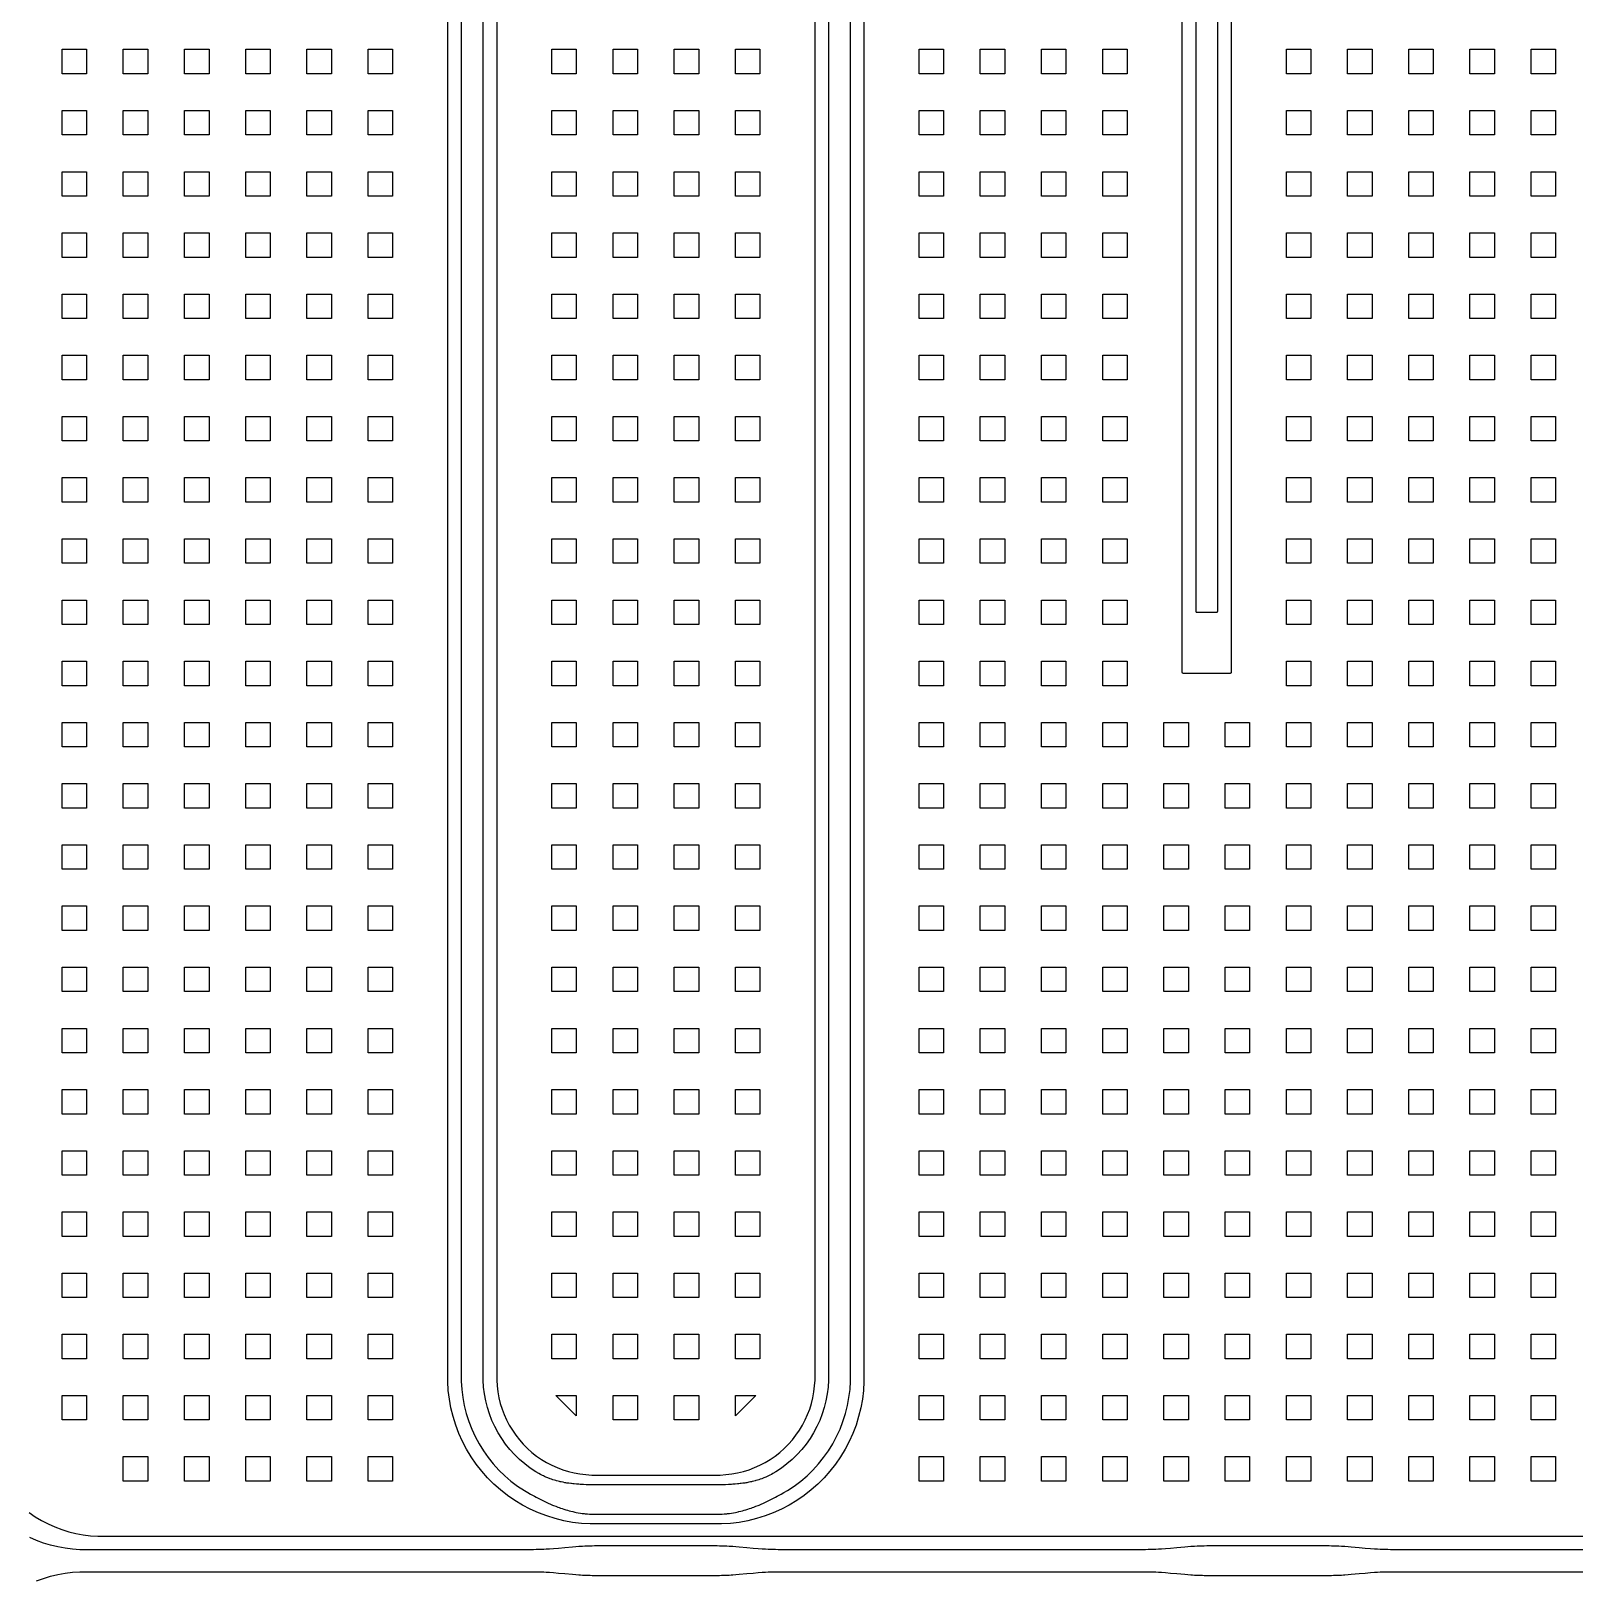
# Model space of a CAD drawing. Extents: x -2500 to 2500, y -2500 to 2500.
# Drawn here: x -1260 to 0, y -15 to 1250 of the extents above; entities that cross this region are included whole.
import ezdxf

# ---------------------------------------------------------------- set-up
doc = ezdxf.new("R2010")
doc.units = 0
doc.layers.add('Flux traps', color=4, linetype='CONTINUOUS')
doc.layers.add('Nb_GroundP', color=3, linetype='CONTINUOUS')

msp = doc.modelspace()

# ---------------------------------------------------------------- linework, layer by layer
at = {"layer": 'Flux traps'}
for points in [[(-1235, 1215), (-1235, 1235), (-1215, 1235), (-1215, 1215)], [(-1185, 1215), (-1185, 1235), (-1165, 1235), (-1165, 1215)], [(-1135, 1215), (-1135, 1235), (-1115, 1235), (-1115, 1215)], [(-1085, 1215), (-1085, 1235), (-1065, 1235), (-1065, 1215)], [(-1035, 1215), (-1035, 1235), (-1015, 1235), (-1015, 1215)], [(-985, 1215), (-985, 1235), (-965, 1235), (-965, 1215)], [(-835, 1215), (-835, 1235), (-815, 1235), (-815, 1215)], [(-785, 1215), (-785, 1235), (-765, 1235), (-765, 1215)], [(-735, 1215), (-735, 1235), (-715, 1235), (-715, 1215)], [(-685, 1215), (-685, 1235), (-665, 1235), (-665, 1215)], [(-535, 1215), (-535, 1235), (-515, 1235), (-515, 1215)], [(-485, 1215), (-485, 1235), (-465, 1235), (-465, 1215)], [(-435, 1215), (-435, 1235), (-415, 1235), (-415, 1215)], [(-385, 1215), (-385, 1235), (-365, 1235), (-365, 1215)], [(-235, 1215), (-235, 1235), (-215, 1235), (-215, 1215)], [(-185, 1215), (-185, 1235), (-165, 1235), (-165, 1215)], [(-135, 1215), (-135, 1235), (-115, 1235), (-115, 1215)], [(-85, 1215), (-85, 1235), (-65, 1235), (-65, 1215)], [(-35, 1215), (-35, 1235), (-15, 1235), (-15, 1215)], [(-1235, 1165), (-1235, 1185), (-1215, 1185), (-1215, 1165)], [(-1185, 1165), (-1185, 1185), (-1165, 1185), (-1165, 1165)], [(-1135, 1165), (-1135, 1185), (-1115, 1185), (-1115, 1165)], [(-1085, 1165), (-1085, 1185), (-1065, 1185), (-1065, 1165)], [(-1035, 1165), (-1035, 1185), (-1015, 1185), (-1015, 1165)], [(-985, 1165), (-985, 1185), (-965, 1185), (-965, 1165)], [(-835, 1165), (-835, 1185), (-815, 1185), (-815, 1165)], [(-785, 1165), (-785, 1185), (-765, 1185), (-765, 1165)], [(-735, 1165), (-735, 1185), (-715, 1185), (-715, 1165)], [(-685, 1165), (-685, 1185), (-665, 1185), (-665, 1165)], [(-535, 1165), (-535, 1185), (-515, 1185), (-515, 1165)], [(-485, 1165), (-485, 1185), (-465, 1185), (-465, 1165)], [(-435, 1165), (-435, 1185), (-415, 1185), (-415, 1165)], [(-385, 1165), (-385, 1185), (-365, 1185), (-365, 1165)], [(-235, 1165), (-235, 1185), (-215, 1185), (-215, 1165)], [(-185, 1165), (-185, 1185), (-165, 1185), (-165, 1165)], [(-135, 1165), (-135, 1185), (-115, 1185), (-115, 1165)], [(-85, 1165), (-85, 1185), (-65, 1185), (-65, 1165)], [(-35, 1165), (-35, 1185), (-15, 1185), (-15, 1165)], [(-1235, 1115), (-1235, 1135), (-1215, 1135), (-1215, 1115)], [(-1185, 1115), (-1185, 1135), (-1165, 1135), (-1165, 1115)], [(-1135, 1115), (-1135, 1135), (-1115, 1135), (-1115, 1115)], [(-1085, 1115), (-1085, 1135), (-1065, 1135), (-1065, 1115)], [(-1035, 1115), (-1035, 1135), (-1015, 1135), (-1015, 1115)], [(-985, 1115), (-985, 1135), (-965, 1135), (-965, 1115)], [(-835, 1115), (-835, 1135), (-815, 1135), (-815, 1115)], [(-785, 1115), (-785, 1135), (-765, 1135), (-765, 1115)], [(-735, 1115), (-735, 1135), (-715, 1135), (-715, 1115)], [(-685, 1115), (-685, 1135), (-665, 1135), (-665, 1115)], [(-535, 1115), (-535, 1135), (-515, 1135), (-515, 1115)], [(-485, 1115), (-485, 1135), (-465, 1135), (-465, 1115)], [(-435, 1115), (-435, 1135), (-415, 1135), (-415, 1115)], [(-385, 1115), (-385, 1135), (-365, 1135), (-365, 1115)], [(-235, 1115), (-235, 1135), (-215, 1135), (-215, 1115)], [(-185, 1115), (-185, 1135), (-165, 1135), (-165, 1115)], [(-135, 1115), (-135, 1135), (-115, 1135), (-115, 1115)], [(-85, 1115), (-85, 1135), (-65, 1135), (-65, 1115)], [(-35, 1115), (-35, 1135), (-15, 1135), (-15, 1115)], [(-1235, 1065), (-1235, 1085), (-1215, 1085), (-1215, 1065)], [(-1185, 1065), (-1185, 1085), (-1165, 1085), (-1165, 1065)], [(-1135, 1065), (-1135, 1085), (-1115, 1085), (-1115, 1065)], [(-1085, 1065), (-1085, 1085), (-1065, 1085), (-1065, 1065)], [(-1035, 1065), (-1035, 1085), (-1015, 1085), (-1015, 1065)], [(-985, 1065), (-985, 1085), (-965, 1085), (-965, 1065)], [(-835, 1065), (-835, 1085), (-815, 1085), (-815, 1065)], [(-785, 1065), (-785, 1085), (-765, 1085), (-765, 1065)], [(-735, 1065), (-735, 1085), (-715, 1085), (-715, 1065)], [(-685, 1065), (-685, 1085), (-665, 1085), (-665, 1065)], [(-535, 1065), (-535, 1085), (-515, 1085), (-515, 1065)], [(-485, 1065), (-485, 1085), (-465, 1085), (-465, 1065)], [(-435, 1065), (-435, 1085), (-415, 1085), (-415, 1065)], [(-385, 1065), (-385, 1085), (-365, 1085), (-365, 1065)], [(-235, 1065), (-235, 1085), (-215, 1085), (-215, 1065)], [(-185, 1065), (-185, 1085), (-165, 1085), (-165, 1065)], [(-135, 1065), (-135, 1085), (-115, 1085), (-115, 1065)], [(-85, 1065), (-85, 1085), (-65, 1085), (-65, 1065)], [(-35, 1065), (-35, 1085), (-15, 1085), (-15, 1065)], [(-1235, 1015), (-1235, 1035), (-1215, 1035), (-1215, 1015)], [(-1185, 1015), (-1185, 1035), (-1165, 1035), (-1165, 1015)], [(-1135, 1015), (-1135, 1035), (-1115, 1035), (-1115, 1015)], [(-1085, 1015), (-1085, 1035), (-1065, 1035), (-1065, 1015)], [(-1035, 1015), (-1035, 1035), (-1015, 1035), (-1015, 1015)], [(-985, 1015), (-985, 1035), (-965, 1035), (-965, 1015)], [(-835, 1015), (-835, 1035), (-815, 1035), (-815, 1015)], [(-785, 1015), (-785, 1035), (-765, 1035), (-765, 1015)], [(-735, 1015), (-735, 1035), (-715, 1035), (-715, 1015)], [(-685, 1015), (-685, 1035), (-665, 1035), (-665, 1015)], [(-535, 1015), (-535, 1035), (-515, 1035), (-515, 1015)], [(-485, 1015), (-485, 1035), (-465, 1035), (-465, 1015)], [(-435, 1015), (-435, 1035), (-415, 1035), (-415, 1015)], [(-385, 1015), (-385, 1035), (-365, 1035), (-365, 1015)], [(-235, 1015), (-235, 1035), (-215, 1035), (-215, 1015)], [(-185, 1015), (-185, 1035), (-165, 1035), (-165, 1015)], [(-135, 1015), (-135, 1035), (-115, 1035), (-115, 1015)], [(-85, 1015), (-85, 1035), (-65, 1035), (-65, 1015)], [(-35, 1015), (-35, 1035), (-15, 1035), (-15, 1015)], [(-1235, 965), (-1235, 985), (-1215, 985), (-1215, 965)], [(-1185, 965), (-1185, 985), (-1165, 985), (-1165, 965)], [(-1135, 965), (-1135, 985), (-1115, 985), (-1115, 965)], [(-1085, 965), (-1085, 985), (-1065, 985), (-1065, 965)], [(-1035, 965), (-1035, 985), (-1015, 985), (-1015, 965)], [(-985, 965), (-985, 985), (-965, 985), (-965, 965)], [(-835, 965), (-835, 985), (-815, 985), (-815, 965)], [(-785, 965), (-785, 985), (-765, 985), (-765, 965)], [(-735, 965), (-735, 985), (-715, 985), (-715, 965)], [(-685, 965), (-685, 985), (-665, 985), (-665, 965)], [(-535, 965), (-535, 985), (-515, 985), (-515, 965)], [(-485, 965), (-485, 985), (-465, 985), (-465, 965)], [(-435, 965), (-435, 985), (-415, 985), (-415, 965)], [(-385, 965), (-385, 985), (-365, 985), (-365, 965)], [(-235, 965), (-235, 985), (-215, 985), (-215, 965)], [(-185, 965), (-185, 985), (-165, 985), (-165, 965)], [(-135, 965), (-135, 985), (-115, 985), (-115, 965)], [(-85, 965), (-85, 985), (-65, 985), (-65, 965)], [(-35, 965), (-35, 985), (-15, 985), (-15, 965)], [(-1235, 915), (-1235, 935), (-1215, 935), (-1215, 915)], [(-1185, 915), (-1185, 935), (-1165, 935), (-1165, 915)], [(-1135, 915), (-1135, 935), (-1115, 935), (-1115, 915)], [(-1085, 915), (-1085, 935), (-1065, 935), (-1065, 915)], [(-1035, 915), (-1035, 935), (-1015, 935), (-1015, 915)], [(-985, 915), (-985, 935), (-965, 935), (-965, 915)], [(-835, 915), (-835, 935), (-815, 935), (-815, 915)], [(-785, 915), (-785, 935), (-765, 935), (-765, 915)], [(-735, 915), (-735, 935), (-715, 935), (-715, 915)], [(-685, 915), (-685, 935), (-665, 935), (-665, 915)], [(-535, 915), (-535, 935), (-515, 935), (-515, 915)], [(-485, 915), (-485, 935), (-465, 935), (-465, 915)], [(-435, 915), (-435, 935), (-415, 935), (-415, 915)], [(-385, 915), (-385, 935), (-365, 935), (-365, 915)], [(-235, 915), (-235, 935), (-215, 935), (-215, 915)], [(-185, 915), (-185, 935), (-165, 935), (-165, 915)], [(-135, 915), (-135, 935), (-115, 935), (-115, 915)], [(-85, 915), (-85, 935), (-65, 935), (-65, 915)], [(-35, 915), (-35, 935), (-15, 935), (-15, 915)], [(-1235, 865), (-1235, 885), (-1215, 885), (-1215, 865)], [(-1185, 865), (-1185, 885), (-1165, 885), (-1165, 865)], [(-1135, 865), (-1135, 885), (-1115, 885), (-1115, 865)], [(-1085, 865), (-1085, 885), (-1065, 885), (-1065, 865)], [(-1035, 865), (-1035, 885), (-1015, 885), (-1015, 865)], [(-985, 865), (-985, 885), (-965, 885), (-965, 865)], [(-835, 865), (-835, 885), (-815, 885), (-815, 865)], [(-785, 865), (-785, 885), (-765, 885), (-765, 865)], [(-735, 865), (-735, 885), (-715, 885), (-715, 865)], [(-685, 865), (-685, 885), (-665, 885), (-665, 865)], [(-535, 865), (-535, 885), (-515, 885), (-515, 865)], [(-485, 865), (-485, 885), (-465, 885), (-465, 865)], [(-435, 865), (-435, 885), (-415, 885), (-415, 865)], [(-385, 865), (-385, 885), (-365, 885), (-365, 865)], [(-235, 865), (-235, 885), (-215, 885), (-215, 865)], [(-185, 865), (-185, 885), (-165, 885), (-165, 865)], [(-135, 865), (-135, 885), (-115, 885), (-115, 865)], [(-85, 865), (-85, 885), (-65, 885), (-65, 865)], [(-35, 865), (-35, 885), (-15, 885), (-15, 865)], [(-1235, 815), (-1235, 835), (-1215, 835), (-1215, 815)], [(-1185, 815), (-1185, 835), (-1165, 835), (-1165, 815)], [(-1135, 815), (-1135, 835), (-1115, 835), (-1115, 815)], [(-1085, 815), (-1085, 835), (-1065, 835), (-1065, 815)], [(-1035, 815), (-1035, 835), (-1015, 835), (-1015, 815)], [(-985, 815), (-985, 835), (-965, 835), (-965, 815)], [(-835, 815), (-835, 835), (-815, 835), (-815, 815)], [(-785, 815), (-785, 835), (-765, 835), (-765, 815)], [(-735, 815), (-735, 835), (-715, 835), (-715, 815)], [(-685, 815), (-685, 835), (-665, 835), (-665, 815)], [(-535, 815), (-535, 835), (-515, 835), (-515, 815)], [(-485, 815), (-485, 835), (-465, 835), (-465, 815)], [(-435, 815), (-435, 835), (-415, 835), (-415, 815)], [(-385, 815), (-385, 835), (-365, 835), (-365, 815)], [(-235, 815), (-235, 835), (-215, 835), (-215, 815)], [(-185, 815), (-185, 835), (-165, 835), (-165, 815)], [(-135, 815), (-135, 835), (-115, 835), (-115, 815)], [(-85, 815), (-85, 835), (-65, 835), (-65, 815)], [(-35, 815), (-35, 835), (-15, 835), (-15, 815)], [(-1235, 765), (-1235, 785), (-1215, 785), (-1215, 765)], [(-1185, 765), (-1185, 785), (-1165, 785), (-1165, 765)], [(-1135, 765), (-1135, 785), (-1115, 785), (-1115, 765)], [(-1085, 765), (-1085, 785), (-1065, 785), (-1065, 765)], [(-1035, 765), (-1035, 785), (-1015, 785), (-1015, 765)], [(-985, 765), (-985, 785), (-965, 785), (-965, 765)], [(-835, 765), (-835, 785), (-815, 785), (-815, 765)], [(-785, 765), (-785, 785), (-765, 785), (-765, 765)], [(-735, 765), (-735, 785), (-715, 785), (-715, 765)], [(-685, 765), (-685, 785), (-665, 785), (-665, 765)], [(-535, 765), (-535, 785), (-515, 785), (-515, 765)], [(-485, 765), (-485, 785), (-465, 785), (-465, 765)], [(-435, 765), (-435, 785), (-415, 785), (-415, 765)], [(-385, 765), (-385, 785), (-365, 785), (-365, 765)], [(-235, 765), (-235, 785), (-215, 785), (-215, 765)], [(-185, 765), (-185, 785), (-165, 785), (-165, 765)], [(-135, 765), (-135, 785), (-115, 785), (-115, 765)], [(-85, 765), (-85, 785), (-65, 785), (-65, 765)], [(-35, 765), (-35, 785), (-15, 785), (-15, 765)], [(-1235, 715), (-1235, 735), (-1215, 735), (-1215, 715)], [(-1185, 715), (-1185, 735), (-1165, 735), (-1165, 715)], [(-1135, 715), (-1135, 735), (-1115, 735), (-1115, 715)], [(-1085, 715), (-1085, 735), (-1065, 735), (-1065, 715)], [(-1035, 715), (-1035, 735), (-1015, 735), (-1015, 715)], [(-985, 715), (-985, 735), (-965, 735), (-965, 715)], [(-835, 715), (-835, 735), (-815, 735), (-815, 715)], [(-785, 715), (-785, 735), (-765, 735), (-765, 715)], [(-735, 715), (-735, 735), (-715, 735), (-715, 715)], [(-685, 715), (-685, 735), (-665, 735), (-665, 715)], [(-535, 715), (-535, 735), (-515, 735), (-515, 715)], [(-485, 715), (-485, 735), (-465, 735), (-465, 715)], [(-435, 715), (-435, 735), (-415, 735), (-415, 715)], [(-385, 715), (-385, 735), (-365, 735), (-365, 715)], [(-235, 715), (-235, 735), (-215, 735), (-215, 715)], [(-185, 715), (-185, 735), (-165, 735), (-165, 715)], [(-135, 715), (-135, 735), (-115, 735), (-115, 715)], [(-85, 715), (-85, 735), (-65, 735), (-65, 715)], [(-35, 715), (-35, 735), (-15, 735), (-15, 715)], [(-1235, 665), (-1235, 685), (-1215, 685), (-1215, 665)], [(-1185, 665), (-1185, 685), (-1165, 685), (-1165, 665)], [(-1135, 665), (-1135, 685), (-1115, 685), (-1115, 665)], [(-1085, 665), (-1085, 685), (-1065, 685), (-1065, 665)], [(-1035, 665), (-1035, 685), (-1015, 685), (-1015, 665)], [(-985, 665), (-985, 685), (-965, 685), (-965, 665)], [(-835, 665), (-835, 685), (-815, 685), (-815, 665)], [(-785, 665), (-785, 685), (-765, 685), (-765, 665)], [(-735, 665), (-735, 685), (-715, 685), (-715, 665)], [(-685, 665), (-685, 685), (-665, 685), (-665, 665)], [(-535, 665), (-535, 685), (-515, 685), (-515, 665)], [(-485, 665), (-485, 685), (-465, 685), (-465, 665)], [(-435, 665), (-435, 685), (-415, 685), (-415, 665)], [(-385, 665), (-385, 685), (-365, 685), (-365, 665)], [(-335, 665), (-335, 685), (-315, 685), (-315, 665)], [(-285, 665), (-285, 685), (-265, 685), (-265, 665)], [(-235, 665), (-235, 685), (-215, 685), (-215, 665)], [(-185, 665), (-185, 685), (-165, 685), (-165, 665)], [(-135, 665), (-135, 685), (-115, 685), (-115, 665)], [(-85, 665), (-85, 685), (-65, 685), (-65, 665)], [(-35, 665), (-35, 685), (-15, 685), (-15, 665)], [(-1235, 615), (-1235, 635), (-1215, 635), (-1215, 615)], [(-1185, 615), (-1185, 635), (-1165, 635), (-1165, 615)], [(-1135, 615), (-1135, 635), (-1115, 635), (-1115, 615)], [(-1085, 615), (-1085, 635), (-1065, 635), (-1065, 615)], [(-1035, 615), (-1035, 635), (-1015, 635), (-1015, 615)], [(-985, 615), (-985, 635), (-965, 635), (-965, 615)], [(-835, 615), (-835, 635), (-815, 635), (-815, 615)], [(-785, 615), (-785, 635), (-765, 635), (-765, 615)], [(-735, 615), (-735, 635), (-715, 635), (-715, 615)], [(-685, 615), (-685, 635), (-665, 635), (-665, 615)], [(-535, 615), (-535, 635), (-515, 635), (-515, 615)], [(-485, 615), (-485, 635), (-465, 635), (-465, 615)], [(-435, 615), (-435, 635), (-415, 635), (-415, 615)], [(-385, 615), (-385, 635), (-365, 635), (-365, 615)], [(-335, 615), (-335, 635), (-315, 635), (-315, 615)], [(-285, 615), (-285, 635), (-265, 635), (-265, 615)], [(-235, 615), (-235, 635), (-215, 635), (-215, 615)], [(-185, 615), (-185, 635), (-165, 635), (-165, 615)], [(-135, 615), (-135, 635), (-115, 635), (-115, 615)], [(-85, 615), (-85, 635), (-65, 635), (-65, 615)], [(-35, 615), (-35, 635), (-15, 635), (-15, 615)], [(-1235, 565), (-1235, 585), (-1215, 585), (-1215, 565)], [(-1185, 565), (-1185, 585), (-1165, 585), (-1165, 565)], [(-1135, 565), (-1135, 585), (-1115, 585), (-1115, 565)], [(-1085, 565), (-1085, 585), (-1065, 585), (-1065, 565)], [(-1035, 565), (-1035, 585), (-1015, 585), (-1015, 565)], [(-985, 565), (-985, 585), (-965, 585), (-965, 565)], [(-835, 565), (-835, 585), (-815, 585), (-815, 565)], [(-785, 565), (-785, 585), (-765, 585), (-765, 565)], [(-735, 565), (-735, 585), (-715, 585), (-715, 565)], [(-685, 565), (-685, 585), (-665, 585), (-665, 565)], [(-535, 565), (-535, 585), (-515, 585), (-515, 565)], [(-485, 565), (-485, 585), (-465, 585), (-465, 565)], [(-435, 565), (-435, 585), (-415, 585), (-415, 565)], [(-385, 565), (-385, 585), (-365, 585), (-365, 565)], [(-335, 565), (-335, 585), (-315, 585), (-315, 565)], [(-285, 565), (-285, 585), (-265, 585), (-265, 565)], [(-235, 565), (-235, 585), (-215, 585), (-215, 565)], [(-185, 565), (-185, 585), (-165, 585), (-165, 565)], [(-135, 565), (-135, 585), (-115, 585), (-115, 565)], [(-85, 565), (-85, 585), (-65, 585), (-65, 565)], [(-35, 565), (-35, 585), (-15, 585), (-15, 565)], [(-1235, 515), (-1235, 535), (-1215, 535), (-1215, 515)], [(-1185, 515), (-1185, 535), (-1165, 535), (-1165, 515)], [(-1135, 515), (-1135, 535), (-1115, 535), (-1115, 515)], [(-1085, 515), (-1085, 535), (-1065, 535), (-1065, 515)], [(-1035, 515), (-1035, 535), (-1015, 535), (-1015, 515)], [(-985, 515), (-985, 535), (-965, 535), (-965, 515)], [(-835, 515), (-835, 535), (-815, 535), (-815, 515)], [(-785, 515), (-785, 535), (-765, 535), (-765, 515)], [(-735, 515), (-735, 535), (-715, 535), (-715, 515)], [(-685, 515), (-685, 535), (-665, 535), (-665, 515)], [(-535, 515), (-535, 535), (-515, 535), (-515, 515)], [(-485, 515), (-485, 535), (-465, 535), (-465, 515)], [(-435, 515), (-435, 535), (-415, 535), (-415, 515)], [(-385, 515), (-385, 535), (-365, 535), (-365, 515)], [(-335, 515), (-335, 535), (-315, 535), (-315, 515)], [(-285, 515), (-285, 535), (-265, 535), (-265, 515)], [(-235, 515), (-235, 535), (-215, 535), (-215, 515)], [(-185, 515), (-185, 535), (-165, 535), (-165, 515)], [(-135, 515), (-135, 535), (-115, 535), (-115, 515)], [(-85, 515), (-85, 535), (-65, 535), (-65, 515)], [(-35, 515), (-35, 535), (-15, 535), (-15, 515)], [(-1235, 465), (-1235, 485), (-1215, 485), (-1215, 465)], [(-1185, 465), (-1185, 485), (-1165, 485), (-1165, 465)], [(-1135, 465), (-1135, 485), (-1115, 485), (-1115, 465)], [(-1085, 465), (-1085, 485), (-1065, 485), (-1065, 465)], [(-1035, 465), (-1035, 485), (-1015, 485), (-1015, 465)], [(-985, 465), (-985, 485), (-965, 485), (-965, 465)], [(-835, 465), (-835, 485), (-815, 485), (-815, 465)], [(-785, 465), (-785, 485), (-765, 485), (-765, 465)], [(-735, 465), (-735, 485), (-715, 485), (-715, 465)], [(-685, 465), (-685, 485), (-665, 485), (-665, 465)], [(-535, 465), (-535, 485), (-515, 485), (-515, 465)], [(-485, 465), (-485, 485), (-465, 485), (-465, 465)], [(-435, 465), (-435, 485), (-415, 485), (-415, 465)], [(-385, 465), (-385, 485), (-365, 485), (-365, 465)], [(-335, 465), (-335, 485), (-315, 485), (-315, 465)], [(-285, 465), (-285, 485), (-265, 485), (-265, 465)], [(-235, 465), (-235, 485), (-215, 485), (-215, 465)], [(-185, 465), (-185, 485), (-165, 485), (-165, 465)], [(-135, 465), (-135, 485), (-115, 485), (-115, 465)], [(-85, 465), (-85, 485), (-65, 485), (-65, 465)], [(-35, 465), (-35, 485), (-15, 485), (-15, 465)], [(-1235, 415), (-1235, 435), (-1215, 435), (-1215, 415)], [(-1185, 415), (-1185, 435), (-1165, 435), (-1165, 415)], [(-1135, 415), (-1135, 435), (-1115, 435), (-1115, 415)], [(-1085, 415), (-1085, 435), (-1065, 435), (-1065, 415)], [(-1035, 415), (-1035, 435), (-1015, 435), (-1015, 415)], [(-985, 415), (-985, 435), (-965, 435), (-965, 415)], [(-835, 415), (-835, 435), (-815, 435), (-815, 415)], [(-785, 415), (-785, 435), (-765, 435), (-765, 415)], [(-735, 415), (-735, 435), (-715, 435), (-715, 415)], [(-685, 415), (-685, 435), (-665, 435), (-665, 415)], [(-535, 415), (-535, 435), (-515, 435), (-515, 415)], [(-485, 415), (-485, 435), (-465, 435), (-465, 415)], [(-435, 415), (-435, 435), (-415, 435), (-415, 415)], [(-385, 415), (-385, 435), (-365, 435), (-365, 415)], [(-335, 415), (-335, 435), (-315, 435), (-315, 415)], [(-285, 415), (-285, 435), (-265, 435), (-265, 415)], [(-235, 415), (-235, 435), (-215, 435), (-215, 415)], [(-185, 415), (-185, 435), (-165, 435), (-165, 415)], [(-135, 415), (-135, 435), (-115, 435), (-115, 415)], [(-85, 415), (-85, 435), (-65, 435), (-65, 415)], [(-35, 415), (-35, 435), (-15, 435), (-15, 415)], [(-1235, 365), (-1235, 385), (-1215, 385), (-1215, 365)], [(-1185, 365), (-1185, 385), (-1165, 385), (-1165, 365)], [(-1135, 365), (-1135, 385), (-1115, 385), (-1115, 365)], [(-1085, 365), (-1085, 385), (-1065, 385), (-1065, 365)], [(-1035, 365), (-1035, 385), (-1015, 385), (-1015, 365)], [(-985, 365), (-985, 385), (-965, 385), (-965, 365)], [(-835, 365), (-835, 385), (-815, 385), (-815, 365)], [(-785, 365), (-785, 385), (-765, 385), (-765, 365)], [(-735, 365), (-735, 385), (-715, 385), (-715, 365)], [(-685, 365), (-685, 385), (-665, 385), (-665, 365)], [(-535, 365), (-535, 385), (-515, 385), (-515, 365)], [(-485, 365), (-485, 385), (-465, 385), (-465, 365)], [(-435, 365), (-435, 385), (-415, 385), (-415, 365)], [(-385, 365), (-385, 385), (-365, 385), (-365, 365)], [(-335, 365), (-335, 385), (-315, 385), (-315, 365)], [(-285, 365), (-285, 385), (-265, 385), (-265, 365)], [(-235, 365), (-235, 385), (-215, 385), (-215, 365)], [(-185, 365), (-185, 385), (-165, 385), (-165, 365)], [(-135, 365), (-135, 385), (-115, 385), (-115, 365)], [(-85, 365), (-85, 385), (-65, 385), (-65, 365)], [(-35, 365), (-35, 385), (-15, 385), (-15, 365)], [(-1235, 315), (-1235, 335), (-1215, 335), (-1215, 315)], [(-1185, 315), (-1185, 335), (-1165, 335), (-1165, 315)], [(-1135, 315), (-1135, 335), (-1115, 335), (-1115, 315)], [(-1085, 315), (-1085, 335), (-1065, 335), (-1065, 315)], [(-1035, 315), (-1035, 335), (-1015, 335), (-1015, 315)], [(-985, 315), (-985, 335), (-965, 335), (-965, 315)], [(-835, 315), (-835, 335), (-815, 335), (-815, 315)], [(-785, 315), (-785, 335), (-765, 335), (-765, 315)], [(-735, 315), (-735, 335), (-715, 335), (-715, 315)], [(-685, 315), (-685, 335), (-665, 335), (-665, 315)], [(-535, 315), (-535, 335), (-515, 335), (-515, 315)], [(-485, 315), (-485, 335), (-465, 335), (-465, 315)], [(-435, 315), (-435, 335), (-415, 335), (-415, 315)], [(-385, 315), (-385, 335), (-365, 335), (-365, 315)], [(-335, 315), (-335, 335), (-315, 335), (-315, 315)], [(-285, 315), (-285, 335), (-265, 335), (-265, 315)], [(-235, 315), (-235, 335), (-215, 335), (-215, 315)], [(-185, 315), (-185, 335), (-165, 335), (-165, 315)], [(-135, 315), (-135, 335), (-115, 335), (-115, 315)], [(-85, 315), (-85, 335), (-65, 335), (-65, 315)], [(-35, 315), (-35, 335), (-15, 335), (-15, 315)], [(-1235, 265), (-1235, 285), (-1215, 285), (-1215, 265)], [(-1185, 265), (-1185, 285), (-1165, 285), (-1165, 265)], [(-1135, 265), (-1135, 285), (-1115, 285), (-1115, 265)], [(-1085, 265), (-1085, 285), (-1065, 285), (-1065, 265)], [(-1035, 265), (-1035, 285), (-1015, 285), (-1015, 265)], [(-985, 265), (-985, 285), (-965, 285), (-965, 265)], [(-835, 265), (-835, 285), (-815, 285), (-815, 265)], [(-785, 265), (-785, 285), (-765, 285), (-765, 265)], [(-735, 265), (-735, 285), (-715, 285), (-715, 265)], [(-685, 265), (-685, 285), (-665, 285), (-665, 265)], [(-535, 265), (-535, 285), (-515, 285), (-515, 265)], [(-485, 265), (-485, 285), (-465, 285), (-465, 265)], [(-435, 265), (-435, 285), (-415, 285), (-415, 265)], [(-385, 265), (-385, 285), (-365, 285), (-365, 265)], [(-335, 265), (-335, 285), (-315, 285), (-315, 265)], [(-285, 265), (-285, 285), (-265, 285), (-265, 265)], [(-235, 265), (-235, 285), (-215, 285), (-215, 265)], [(-185, 265), (-185, 285), (-165, 285), (-165, 265)], [(-135, 265), (-135, 285), (-115, 285), (-115, 265)], [(-85, 265), (-85, 285), (-65, 285), (-65, 265)], [(-35, 265), (-35, 285), (-15, 285), (-15, 265)], [(-1235, 215), (-1235, 235), (-1215, 235), (-1215, 215)], [(-1185, 215), (-1185, 235), (-1165, 235), (-1165, 215)], [(-1135, 215), (-1135, 235), (-1115, 235), (-1115, 215)], [(-1085, 215), (-1085, 235), (-1065, 235), (-1065, 215)], [(-1035, 215), (-1035, 235), (-1015, 235), (-1015, 215)], [(-985, 215), (-985, 235), (-965, 235), (-965, 215)], [(-835, 215), (-835, 235), (-815, 235), (-815, 215)], [(-785, 215), (-785, 235), (-765, 235), (-765, 215)], [(-735, 215), (-735, 235), (-715, 235), (-715, 215)], [(-685, 215), (-685, 235), (-665, 235), (-665, 215)], [(-535, 215), (-535, 235), (-515, 235), (-515, 215)], [(-485, 215), (-485, 235), (-465, 235), (-465, 215)], [(-435, 215), (-435, 235), (-415, 235), (-415, 215)], [(-385, 215), (-385, 235), (-365, 235), (-365, 215)], [(-335, 215), (-335, 235), (-315, 235), (-315, 215)], [(-285, 215), (-285, 235), (-265, 235), (-265, 215)], [(-235, 215), (-235, 235), (-215, 235), (-215, 215)], [(-185, 215), (-185, 235), (-165, 235), (-165, 215)], [(-135, 215), (-135, 235), (-115, 235), (-115, 215)], [(-85, 215), (-85, 235), (-65, 235), (-65, 215)], [(-35, 215), (-35, 235), (-15, 235), (-15, 215)], [(-1235, 165), (-1235, 185), (-1215, 185), (-1215, 165)], [(-1185, 165), (-1185, 185), (-1165, 185), (-1165, 165)], [(-1135, 165), (-1135, 185), (-1115, 185), (-1115, 165)], [(-1085, 165), (-1085, 185), (-1065, 185), (-1065, 165)], [(-1035, 165), (-1035, 185), (-1015, 185), (-1015, 165)], [(-985, 165), (-985, 185), (-965, 185), (-965, 165)], [(-835, 165), (-835, 185), (-815, 185), (-815, 165)], [(-785, 165), (-785, 185), (-765, 185), (-765, 165)], [(-735, 165), (-735, 185), (-715, 185), (-715, 165)], [(-685, 165), (-685, 185), (-665, 185), (-665, 165)], [(-535, 165), (-535, 185), (-515, 185), (-515, 165)], [(-485, 165), (-485, 185), (-465, 185), (-465, 165)], [(-435, 165), (-435, 185), (-415, 185), (-415, 165)], [(-385, 165), (-385, 185), (-365, 185), (-365, 165)], [(-335, 165), (-335, 185), (-315, 185), (-315, 165)], [(-285, 165), (-285, 185), (-265, 185), (-265, 165)], [(-235, 165), (-235, 185), (-215, 185), (-215, 165)], [(-185, 165), (-185, 185), (-165, 185), (-165, 165)], [(-135, 165), (-135, 185), (-115, 185), (-115, 165)], [(-85, 165), (-85, 185), (-65, 185), (-65, 165)], [(-35, 165), (-35, 185), (-15, 185), (-15, 165)], [(-1235, 115), (-1235, 135), (-1215, 135), (-1215, 115)], [(-1185, 115), (-1185, 135), (-1165, 135), (-1165, 115)], [(-1135, 115), (-1135, 135), (-1115, 135), (-1115, 115)], [(-1085, 115), (-1085, 135), (-1065, 135), (-1065, 115)], [(-1035, 115), (-1035, 135), (-1015, 135), (-1015, 115)], [(-985, 115), (-985, 135), (-965, 135), (-965, 115)], [(-815, 118.377), (-831.623, 135), (-815, 135)], [(-785, 115), (-785, 135), (-765, 135), (-765, 115)], [(-735, 115), (-735, 135), (-715, 135), (-715, 115)], [(-685, 118.377), (-685, 135), (-668.377, 135)], [(-535, 115), (-535, 135), (-515, 135), (-515, 115)], [(-485, 115), (-485, 135), (-465, 135), (-465, 115)], [(-435, 115), (-435, 135), (-415, 135), (-415, 115)], [(-385, 115), (-385, 135), (-365, 135), (-365, 115)], [(-335, 115), (-335, 135), (-315, 135), (-315, 115)], [(-285, 115), (-285, 135), (-265, 135), (-265, 115)], [(-235, 115), (-235, 135), (-215, 135), (-215, 115)], [(-185, 115), (-185, 135), (-165, 135), (-165, 115)], [(-135, 115), (-135, 135), (-115, 135), (-115, 115)], [(-85, 115), (-85, 135), (-65, 135), (-65, 115)], [(-35, 115), (-35, 135), (-15, 135), (-15, 115)], [(-1185, 65), (-1185, 85), (-1165, 85), (-1165, 65)], [(-1135, 65), (-1135, 85), (-1115, 85), (-1115, 65)], [(-1085, 65), (-1085, 85), (-1065, 85), (-1065, 65)], [(-1035, 65), (-1035, 85), (-1015, 85), (-1015, 65)], [(-985, 65), (-985, 85), (-965, 85), (-965, 65)], [(-535, 65), (-535, 85), (-515, 85), (-515, 65)], [(-485, 65), (-485, 85), (-465, 85), (-465, 65)], [(-435, 65), (-435, 85), (-415, 85), (-415, 65)], [(-385, 65), (-385, 85), (-365, 85), (-365, 65)], [(-335, 65), (-335, 85), (-315, 85), (-315, 65)], [(-285, 65), (-285, 85), (-265, 85), (-265, 65)], [(-235, 65), (-235, 85), (-215, 85), (-215, 65)], [(-185, 65), (-185, 85), (-165, 85), (-165, 65)], [(-135, 65), (-135, 85), (-115, 85), (-115, 65)], [(-85, 65), (-85, 85), (-65, 85), (-65, 65)], [(-35, 65), (-35, 85), (-15, 85), (-15, 65)]]:
    msp.add_lwpolyline(points, close=True, dxfattribs=at)
at = {"layer": 'Nb_GroundP'}
for points in [[(-580, 1602.417), (-580, 146.374), (-580.438, 139.135), (-581.312, 131.936), (-582.619, 124.803), (-584.355, 117.761), (-586.512, 110.838), (-589.084, 104.057), (-592.06, 97.444), (-595.43, 91.023), (-599.182, 84.816), (-603.302, 78.848), (-607.774, 73.139), (-612.583, 67.711), (-617.711, 62.583), (-623.139, 57.774), (-628.848, 53.302), (-634.816, 49.182), (-641.023, 45.43), (-647.444, 42.06), (-654.057, 39.084), (-660.838, 36.512), (-667.761, 34.355), (-674.803, 32.619), (-681.936, 31.312), (-689.135, 30.438), (-696.374, 30), (-803.626, 30), (-810.865, 30.438), (-818.064, 31.312), (-825.197, 32.619), (-832.239, 34.355), (-839.162, 36.512), (-845.943, 39.084), (-852.556, 42.06), (-858.977, 45.43), (-865.184, 49.182), (-871.152, 53.302), (-876.861, 57.774), (-882.289, 62.583), (-887.417, 67.711), (-892.226, 73.139), (-896.698, 78.848), (-900.818, 84.816), (-904.57, 91.023), (-907.94, 97.444), (-910.916, 104.057), (-913.488, 110.838), (-915.645, 117.761), (-917.381, 124.803), (-918.688, 131.936), (-919.562, 139.135), (-920, 146.374), (-920, 1699.044)], [(-909, 1699.044), (-909, 146.642), (-908.587, 139.938), (-907.761, 133.272), (-906.527, 126.67), (-904.889, 120.156), (-902.853, 113.756), (-900.426, 107.493), (-897.619, 101.391), (-894.441, 95.474), (-890.906, 89.763), (-887.025, 84.281), (-882.814, 79.049), (-878.289, 74.085), (-873.467, 69.409), (-868.367, 65.04), (-863.007, 60.992), (-857.408, 57.282), (-854.499, 55.603), (-852.37, 54.39), (-850.226, 53.2), (-849.148, 52.614), (-847.795, 51.891), (-846.094, 51.001), (-843.953, 49.912), (-841.252, 48.589), (-839.549, 47.785), (-837.834, 47.002), (-836.106, 46.239), (-834.365, 45.499), (-833.49, 45.138), (-831.729, 44.435), (-829.955, 43.759), (-829.063, 43.432), (-827.943, 43.033), (-826.501, 42.54), (-825.051, 42.068), (-824.323, 41.839), (-823.41, 41.562), (-822.264, 41.228), (-820.825, 40.83), (-819.344, 40.447), (-817.855, 40.088), (-817.108, 39.919), (-816.172, 39.716), (-814.998, 39.478), (-813.526, 39.204), (-811.677, 38.898), (-810.157, 38.681), (-808.633, 38.492), (-807.87, 38.409), (-806.914, 38.316), (-805.717, 38.216), (-804.22, 38.118), (-802.345, 38.036), (-800.002, 38), (-699.998, 38), (-697.655, 38.036), (-695.78, 38.118), (-694.283, 38.216), (-693.086, 38.316), (-692.13, 38.409), (-691.367, 38.492), (-689.843, 38.681), (-688.323, 38.898), (-686.474, 39.204), (-685.002, 39.478), (-683.828, 39.716), (-682.892, 39.919), (-682.145, 40.088), (-680.656, 40.447), (-679.175, 40.83), (-677.736, 41.228), (-676.59, 41.562), (-675.677, 41.839), (-674.949, 42.068), (-673.499, 42.54), (-672.057, 43.033), (-670.937, 43.432), (-670.045, 43.759), (-668.271, 44.435), (-666.51, 45.138), (-665.635, 45.499), (-663.894, 46.239), (-662.166, 47.002), (-660.451, 47.785), (-658.748, 48.589), (-656.047, 49.912), (-653.906, 51.001), (-652.205, 51.891), (-650.852, 52.614), (-649.774, 53.2), (-647.63, 54.39), (-645.501, 55.603), (-642.592, 57.282), (-636.993, 60.992), (-631.633, 65.04), (-626.533, 69.409), (-621.711, 74.085), (-617.186, 79.049), (-612.975, 84.281), (-609.094, 89.763), (-605.559, 95.474), (-602.381, 101.391), (-599.574, 107.493), (-597.147, 113.756), (-595.111, 120.156), (-593.473, 126.67), (-592.239, 133.272), (-591.413, 139.938), (-591, 146.642), (-591, 1602.75)], [(-609, 1603.294), (-609, 150.205), (-608.994, 147.395), (-609.328, 141.786), (-610.007, 136.207), (-611.03, 130.682), (-612.391, 125.23), (-614.086, 119.872), (-616.108, 114.629), (-618.45, 109.521), (-621.103, 104.567), (-624.056, 99.786), (-627.298, 95.197), (-630.818, 90.816), (-634.6, 86.661), (-638.633, 82.747), (-642.898, 79.089), (-647.382, 75.701), (-652.066, 72.597), (-654.499, 71.192), (-655.642, 70.55), (-656.798, 69.934), (-657.381, 69.637), (-658.114, 69.274), (-659.038, 68.835), (-660.204, 68.309), (-661.675, 67.688), (-663.537, 66.968), (-664.711, 66.548), (-665.892, 66.152), (-667.08, 65.78), (-668.275, 65.43), (-668.874, 65.263), (-670.076, 64.946), (-671.282, 64.65), (-671.887, 64.51), (-672.643, 64.342), (-674.16, 64.029), (-675.68, 63.746), (-676.442, 63.615), (-677.394, 63.461), (-678.918, 63.235), (-680.443, 63.034), (-681.205, 62.942), (-682.158, 62.835), (-683.349, 62.713), (-685.253, 62.542), (-687.154, 62.4), (-688.104, 62.339), (-689.29, 62.27), (-690.772, 62.197), (-693.138, 62.107), (-695.501, 62.045), (-696.682, 62.024), (-698.157, 62.007), (-700.002, 62), (-799.998, 62), (-801.843, 62.007), (-803.318, 62.024), (-804.499, 62.045), (-806.862, 62.107), (-809.228, 62.197), (-810.71, 62.27), (-811.896, 62.339), (-812.846, 62.4), (-814.747, 62.542), (-816.651, 62.713), (-817.842, 62.835), (-818.795, 62.942), (-819.557, 63.034), (-821.082, 63.235), (-822.606, 63.461), (-823.558, 63.615), (-824.32, 63.746), (-825.84, 64.029), (-827.357, 64.342), (-828.113, 64.51), (-828.718, 64.65), (-829.924, 64.946), (-831.126, 65.263), (-831.725, 65.43), (-832.92, 65.78), (-834.108, 66.152), (-835.289, 66.548), (-836.463, 66.968), (-838.325, 67.688), (-839.796, 68.309), (-840.962, 68.835), (-841.886, 69.274), (-842.619, 69.637), (-843.202, 69.934), (-844.358, 70.55), (-845.501, 71.192), (-847.934, 72.597), (-852.618, 75.701), (-857.102, 79.089), (-861.367, 82.747), (-865.4, 86.661), (-869.182, 90.816), (-872.702, 95.197), (-875.944, 99.786), (-878.897, 104.567), (-881.55, 109.521), (-883.892, 114.629), (-885.914, 119.872), (-887.609, 125.23), (-888.97, 130.682), (-889.993, 136.207), (-890.672, 141.786), (-891.006, 147.395), (-891, 150.205), (-891, 1699.044)], [(-880, 1699.044), (-880, 147.583), (-879.708, 142.757), (-879.125, 137.957), (-878.254, 133.202), (-877.097, 128.508), (-875.659, 123.892), (-873.944, 119.371), (-871.96, 114.963), (-869.713, 110.682), (-867.212, 106.544), (-864.466, 102.565), (-861.484, 98.76), (-858.278, 95.141), (-854.859, 91.722), (-851.24, 88.516), (-847.435, 85.534), (-843.456, 82.788), (-839.318, 80.287), (-835.037, 78.04), (-830.629, 76.056), (-826.108, 74.341), (-821.492, 72.903), (-816.798, 71.746), (-812.043, 70.875), (-807.243, 70.292), (-802.417, 70), (-697.583, 70), (-692.757, 70.292), (-687.957, 70.875), (-683.202, 71.746), (-678.508, 72.903), (-673.892, 74.341), (-669.371, 76.056), (-664.963, 78.04), (-660.682, 80.287), (-656.544, 82.788), (-652.565, 85.534), (-648.76, 88.516), (-645.141, 91.722), (-641.722, 95.141), (-638.516, 98.76), (-635.534, 102.565), (-632.788, 106.544), (-630.287, 110.682), (-628.04, 114.963), (-626.056, 119.371), (-624.341, 123.892), (-622.903, 128.508), (-621.746, 133.202), (-620.875, 137.957), (-620.292, 142.757), (-620, 147.583), (-620, 1603.626)], [(-280, 1603.626), (-280, 725.956), (-280.008, 725.869), (-280.023, 725.783), (-280.045, 725.699), (-280.075, 725.617), (-280.112, 725.538), (-280.156, 725.462), (-280.206, 725.391), (-280.262, 725.324), (-280.324, 725.262), (-280.391, 725.206), (-280.462, 725.156), (-280.538, 725.112), (-280.617, 725.075), (-280.699, 725.045), (-280.783, 725.023), (-280.869, 725.008), (-280.956, 725), (-319.044, 725), (-319.131, 725.008), (-319.217, 725.023), (-319.301, 725.045), (-319.383, 725.075), (-319.462, 725.112), (-319.538, 725.156), (-319.609, 725.206), (-319.676, 725.262), (-319.738, 725.324), (-319.794, 725.391), (-319.844, 725.462), (-319.888, 725.538), (-319.925, 725.617), (-319.955, 725.699), (-319.977, 725.783), (-319.992, 725.869), (-320, 725.956), (-320, 1602.417)], [(-309, 1602.75), (-309, 775.956), (-308.992, 775.869), (-308.977, 775.783), (-308.955, 775.699), (-308.925, 775.617), (-308.888, 775.538), (-308.844, 775.462), (-308.794, 775.391), (-308.738, 775.324), (-308.676, 775.262), (-308.609, 775.206), (-308.538, 775.156), (-308.462, 775.112), (-308.383, 775.075), (-308.301, 775.045), (-308.217, 775.023), (-308.131, 775.008), (-308.044, 775), (-291.956, 775), (-291.869, 775.008), (-291.783, 775.023), (-291.699, 775.045), (-291.617, 775.075), (-291.538, 775.112), (-291.462, 775.156), (-291.391, 775.206), (-291.324, 775.262), (-291.262, 775.324), (-291.206, 775.391), (-291.156, 775.462), (-291.112, 775.538), (-291.075, 775.617), (-291.045, 775.699), (-291.023, 775.783), (-291.008, 775.869), (-291, 775.956), (-291, 1603.294)], [(-1261.913, 39.372), (-1256.943, 35.947), (-1251.776, 32.828), (-1246.43, 30.026), (-1240.924, 27.551), (-1235.28, 25.414), (-1229.516, 23.62), (-1223.655, 22.177), (-1217.718, 21.091), (-1211.726, 20.364), (-1205.701, 20), (1205.701, 20)], [(150, 9), (-150, 9), (-152.147, 9.014), (-154.295, 9.054), (-155.369, 9.085), (-156.711, 9.131), (-158.389, 9.204), (-160.486, 9.314), (-163.107, 9.481), (-166.384, 9.727), (-170.48, 10.08), (-175.6, 10.557), (-182, 11.139), (-184.56, 11.348), (-187.12, 11.535), (-188.4, 11.619), (-190, 11.714), (-192.048, 11.817), (-194.096, 11.898), (-195.12, 11.93), (-196.4, 11.962), (-198, 11.988), (-200, 12), (-300, 12), (-302, 11.988), (-303.6, 11.962), (-304.88, 11.93), (-305.904, 11.898), (-307.952, 11.817), (-310, 11.714), (-311.6, 11.619), (-312.88, 11.535), (-315.44, 11.348), (-318, 11.139), (-324.4, 10.557), (-329.52, 10.08), (-333.616, 9.727), (-336.893, 9.481), (-339.514, 9.314), (-341.611, 9.204), (-343.289, 9.131), (-344.631, 9.085), (-345.705, 9.054), (-347.853, 9.014), (-350, 9), (-650, 9), (-652.147, 9.014), (-654.295, 9.054), (-655.369, 9.085), (-656.711, 9.131), (-658.389, 9.204), (-660.486, 9.314), (-663.107, 9.481), (-666.384, 9.727), (-670.48, 10.08), (-675.6, 10.557), (-682, 11.139), (-684.56, 11.348), (-687.12, 11.535), (-688.4, 11.619), (-690, 11.714), (-692.048, 11.817), (-694.096, 11.898), (-695.12, 11.93), (-696.4, 11.962), (-698, 11.988), (-700, 12), (-800, 12), (-802, 11.988), (-803.6, 11.962), (-804.88, 11.93), (-805.904, 11.898), (-807.952, 11.817), (-810, 11.714), (-811.6, 11.619), (-812.88, 11.535), (-815.44, 11.348), (-818, 11.139), (-824.4, 10.557), (-829.52, 10.08), (-833.616, 9.727), (-836.893, 9.481), (-839.514, 9.314), (-841.611, 9.204), (-843.289, 9.131), (-844.631, 9.085), (-845.705, 9.054), (-847.853, 9.014), (-850, 9), (-1220.6, 9), (-1226.633, 9.365), (-1232.632, 10.093), (-1238.576, 11.183), (-1244.444, 12.629), (-1250.214, 14.427), (-1255.864, 16.57), (-1261.375, 19.05)], [(-1255.864, -16.57), (-1250.214, -14.427), (-1244.444, -12.629), (-1238.576, -11.183), (-1232.632, -10.093), (-1226.633, -9.365), (-1220.6, -9), (-850, -9), (-847.853, -9.014), (-845.705, -9.054), (-844.631, -9.085), (-843.289, -9.131), (-841.611, -9.204), (-839.514, -9.314), (-836.893, -9.481), (-833.616, -9.727), (-829.52, -10.08), (-824.4, -10.557), (-818, -11.139), (-815.44, -11.348), (-812.88, -11.535), (-811.6, -11.619), (-810, -11.714), (-807.952, -11.817), (-805.904, -11.898), (-804.88, -11.93), (-803.6, -11.962), (-802, -11.988), (-800, -12), (-700, -12), (-698, -11.988), (-696.4, -11.962), (-695.12, -11.93), (-694.096, -11.898), (-692.048, -11.817), (-690, -11.714), (-688.4, -11.619), (-687.12, -11.535), (-684.56, -11.348), (-682, -11.139), (-675.6, -10.557), (-670.48, -10.08), (-666.384, -9.727), (-663.107, -9.481), (-660.486, -9.314), (-658.389, -9.204), (-656.711, -9.131), (-655.369, -9.085), (-654.295, -9.054), (-652.147, -9.014), (-650, -9), (-350, -9), (-347.853, -9.014), (-345.705, -9.054), (-344.631, -9.085), (-343.289, -9.131), (-341.611, -9.204), (-339.514, -9.314), (-336.893, -9.481), (-333.616, -9.727), (-329.52, -10.08), (-324.4, -10.557), (-318, -11.139), (-315.44, -11.348), (-312.88, -11.535), (-311.6, -11.619), (-310, -11.714), (-307.952, -11.817), (-305.904, -11.898), (-304.88, -11.93), (-303.6, -11.962), (-302, -11.988), (-300, -12), (-200, -12), (-198, -11.988), (-196.4, -11.962), (-195.12, -11.93), (-194.096, -11.898), (-192.048, -11.817), (-190, -11.714), (-188.4, -11.619), (-187.12, -11.535), (-184.56, -11.348), (-182, -11.139), (-175.6, -10.557), (-170.48, -10.08), (-166.384, -9.727), (-163.107, -9.481), (-160.486, -9.314), (-158.389, -9.204), (-156.711, -9.131), (-155.369, -9.085), (-154.295, -9.054), (-152.147, -9.014), (-150, -9), (150, -9)]]:
    msp.add_lwpolyline(points, dxfattribs=at)

doc.saveas('drawing.dxf')
